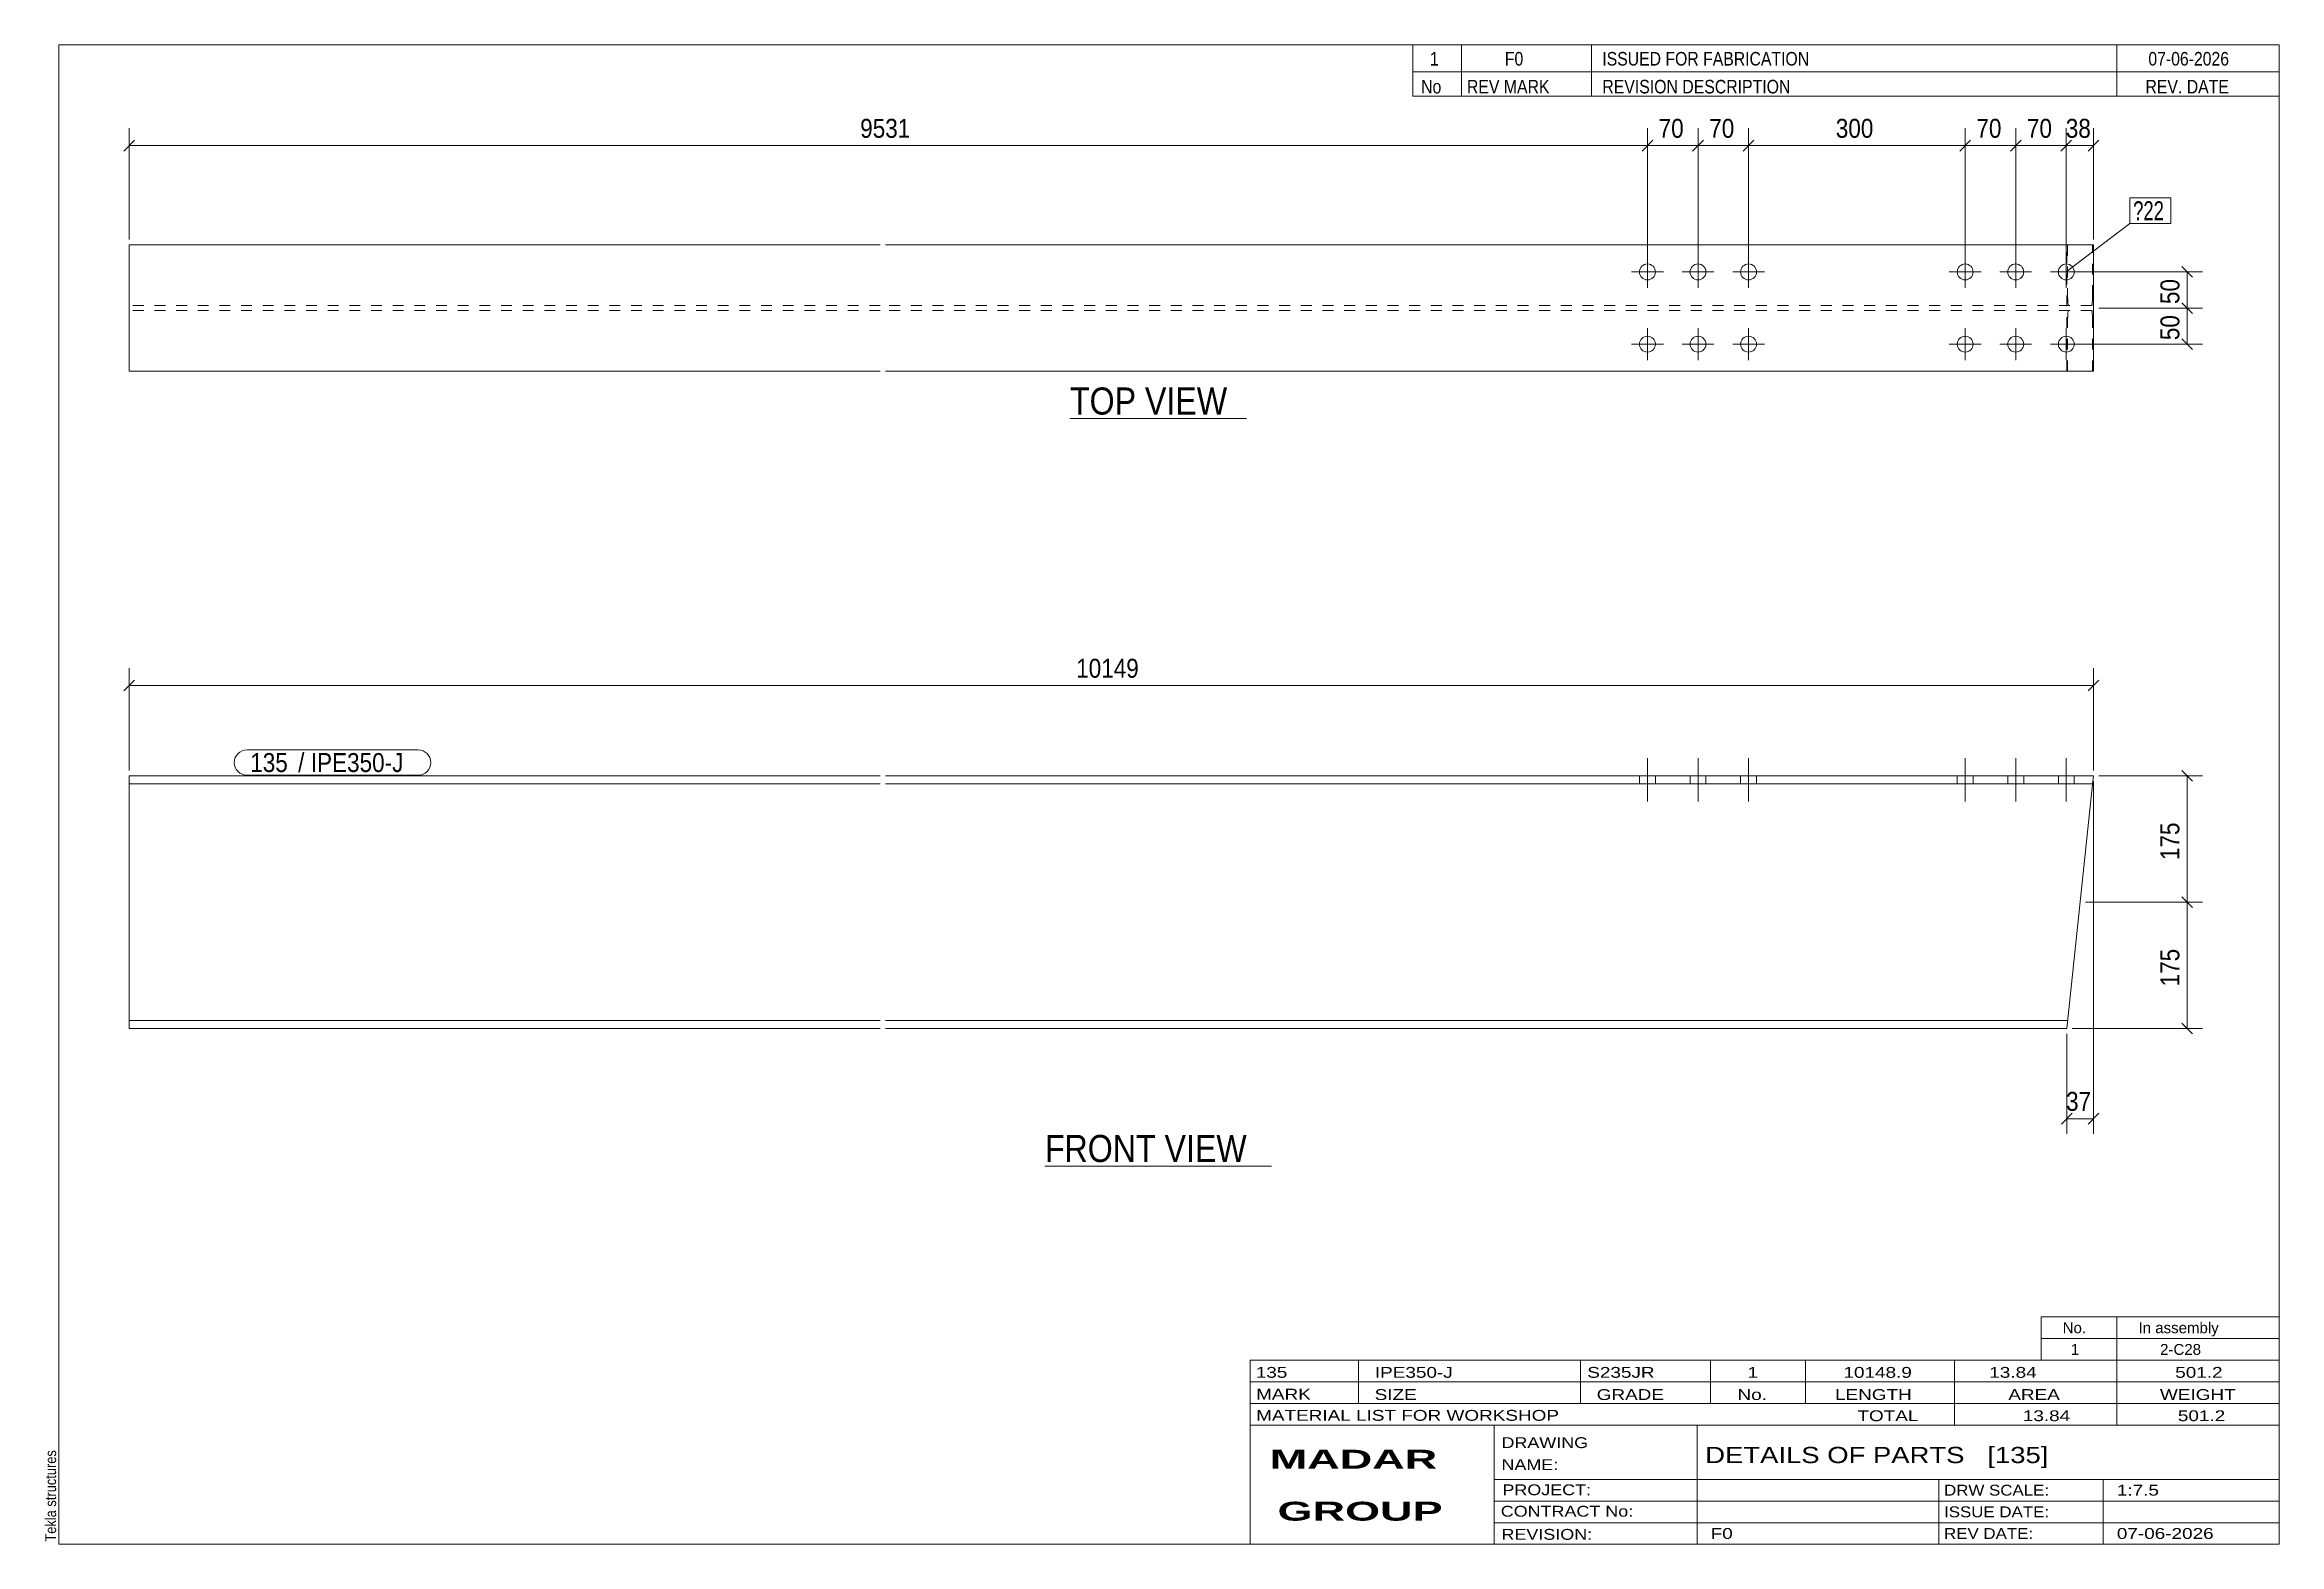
# Model space of a CAD drawing. Header units: millimetres. Extents: x 2 to 415, y 5 to 282.
import ezdxf

# ---------------------------------------------------------------- set-up
doc = ezdxf.new("R2010")
doc.units = ezdxf.units.MM
doc.linetypes.add('XKITLINE00', pattern=[0])
doc.linetypes.add('XKITLINE02', pattern=[4, 2, -2])
for name, color, linetype, lineweight in [('Bolt', 3, 'Continuous', 0), ('BoltMark', 7, 'Continuous', 0), ('Dimensions', 7, 'Continuous', 0), ('DrawingSheet', 5, 'Continuous', 0), ('OtherObjectType', 7, 'Continuous', 0), ('Part', 2, 'Continuous', 0), ('PartMark', 7, 'Continuous', 0)]:
    doc.layers.add(name, color=color, linetype=linetype, lineweight=lineweight)
doc.styles.add('ARIAL', font='ARIAL.TTF')
doc.styles.add('ARIAL_BOLD', font='ARIALBD.TTF')
doc.styles.add('ARIAL_NARROW', font='ARIALN.TTF')

# ---------------------------------------------------------------- blocks, each defined once
blk = doc.blocks.new('*A1')
at = {"layer": 'Bolt', "color": 3, "linetype": 'XKITLINE00', "lineweight": 0}
for p, q in [((298.33, 142.22), (298.33, 150.22)), ((298.33, 142.22), (298.33, 150.22)), ((307.67, 142.22), (307.67, 150.22)), ((307.67, 142.22), (307.67, 150.22)), ((317, 142.22), (317, 150.22)), ((317, 142.22), (317, 150.22)), ((357, 142.22), (357, 150.22)), ((357, 142.22), (357, 150.22)), ((366.33, 142.22), (366.33, 150.22)), ((366.33, 142.22), (366.33, 150.22)), ((375.67, 142.22), (375.67, 150.22)), ((375.67, 142.22), (375.67, 150.22)), ((296.87, 146.95), (296.87, 145.48)), ((296.87, 146.95), (296.87, 145.48)), ((299.8, 146.95), (299.8, 145.48)), ((299.8, 146.95), (299.8, 145.48)), ((306.2, 146.95), (306.2, 145.48)), ((306.2, 146.95), (306.2, 145.48)), ((309.13, 146.95), (309.13, 145.48)), ((309.13, 146.95), (309.13, 145.48)), ((315.53, 146.95), (315.53, 145.48)), ((315.53, 146.95), (315.53, 145.48)), ((318.47, 146.95), (318.47, 145.48)), ((318.47, 146.95), (318.47, 145.48)), ((355.53, 146.95), (355.53, 145.48)), ((355.53, 146.95), (355.53, 145.48)), ((358.47, 146.95), (358.47, 145.48)), ((358.47, 146.95), (358.47, 145.48)), ((364.87, 146.95), (364.87, 145.48)), ((364.87, 146.95), (364.87, 145.48)), ((367.8, 146.95), (367.8, 145.48)), ((367.8, 146.95), (367.8, 145.48)), ((374.2, 146.95), (374.2, 145.48)), ((374.2, 146.95), (374.2, 145.48)), ((377.13, 146.95), (377.13, 145.48)), ((377.13, 146.95), (377.13, 145.48))]:
    blk.add_line(p, q, dxfattribs=at)
blk = doc.blocks.new('*A2')
at = {"layer": 'Part', "color": 2, "linetype": 'XKITLINE00', "lineweight": 0}
for p, q in [((18, 100.28), (18, 146.95)), ((18, 146.95), (156.67, 146.95)), ((156.67, 145.48), (18, 145.48)), ((157.67, 146.95), (380.68, 146.95)), ((380.53, 145.48), (157.67, 145.48)), ((380.51, 145.35), (375.76, 100.28)), ((380.53, 145.48), (380.51, 145.35)), ((380.68, 146.95), (380.53, 145.48)), ((156.67, 101.75), (18, 101.75)), ((156.67, 100.28), (18, 100.28)), ((375.92, 101.75), (157.67, 101.75)), ((375.76, 100.28), (157.67, 100.28))]:
    blk.add_line(p, q, dxfattribs=at)
at = {"layer": 'Part', "color": 7, "linetype": 'XKITLINE02', "lineweight": 0}
blk.add_line((375.93, 101.88), (375.92, 101.75), dxfattribs=at)
blk = doc.blocks.new('*A3')
at = {"layer": 'Bolt', "color": 3, "linetype": 'XKITLINE00', "lineweight": 0}
for p, q in [((295.4, 240.02), (301.27, 240.02)), ((298.33, 242.95), (298.33, 237.08)), ((304.73, 240.02), (310.6, 240.02)), ((307.67, 242.95), (307.67, 237.08)), ((314.07, 240.02), (319.93, 240.02)), ((317, 242.95), (317, 237.08)), ((354.07, 240.02), (359.93, 240.02)), ((357, 242.95), (357, 237.08)), ((363.4, 240.02), (369.27, 240.02)), ((366.33, 242.95), (366.33, 237.08)), ((372.73, 240.02), (378.6, 240.02)), ((375.67, 242.95), (375.67, 237.08)), ((298.33, 229.62), (298.33, 223.75)), ((307.67, 229.62), (307.67, 223.75)), ((317, 229.62), (317, 223.75)), ((357, 229.62), (357, 223.75)), ((366.33, 229.62), (366.33, 223.75)), ((375.67, 229.62), (375.67, 223.75)), ((295.4, 226.68), (301.27, 226.68)), ((304.73, 226.68), (310.6, 226.68)), ((314.07, 226.68), (319.93, 226.68)), ((354.07, 226.68), (359.93, 226.68)), ((363.4, 226.68), (369.27, 226.68)), ((372.73, 226.68), (378.6, 226.68))]:
    blk.add_line(p, q, dxfattribs=at)
for centre in [(298.33, 240.02), (307.67, 240.02), (317, 240.02), (357, 240.02), (366.33, 240.02), (375.67, 240.02), (298.33, 226.68), (307.67, 226.68), (317, 226.68), (357, 226.68), (366.33, 226.68), (375.67, 226.68)]:
    blk.add_circle(centre, 1.47, dxfattribs=at)
blk = doc.blocks.new('*A4')
at = {"layer": 'Part', "color": 2, "linetype": 'XKITLINE00', "lineweight": 0}
for p, q in [((18, 221.68), (18, 245.02)), ((156.67, 245.02), (18, 245.02)), ((380.68, 245.02), (157.67, 245.02)), ((380.68, 221.68), (380.68, 245.02)), ((18, 221.68), (156.67, 221.68)), ((157.67, 221.68), (380.68, 221.68))]:
    blk.add_line(p, q, dxfattribs=at)
at = {"layer": 'Part', "color": 7, "linetype": 'XKITLINE02', "lineweight": 0}
for p, q in [((375.76, 221.68), (375.76, 245.02)), ((375.92, 245.02), (375.92, 235.55)), ((380.53, 235.55), (380.53, 245.02)), ((375.92, 235.55), (375.93, 234.89)), ((380.51, 234.89), (380.53, 235.55)), ((156.67, 233.82), (18, 233.82)), ((156.67, 232.88), (18, 232.88)), ((380.35, 233.82), (157.67, 233.82)), ((380.35, 232.88), (157.67, 232.88)), ((375.93, 231.81), (375.92, 231.15)), ((375.92, 221.68), (375.92, 231.15)), ((375.93, 234.89), (375.97, 234.32)), ((375.97, 232.38), (375.93, 231.81)), ((375.97, 234.32), (376.03, 233.95)), ((376.03, 232.75), (375.97, 232.38)), ((376.03, 233.95), (376.1, 233.82)), ((376.1, 232.88), (376.03, 232.75)), ((380.35, 233.82), (380.42, 233.95)), ((380.42, 232.75), (380.35, 232.88)), ((380.42, 233.95), (380.47, 234.32)), ((380.47, 232.38), (380.42, 232.75)), ((380.47, 234.32), (380.51, 234.89)), ((380.51, 231.81), (380.47, 232.38)), ((380.53, 231.15), (380.51, 231.81)), ((380.53, 221.68), (380.53, 231.15))]:
    blk.add_line(p, q, dxfattribs=at)
blk = doc.blocks.new('*A5')
at = {"layer": 'DrawingSheet', "color": 5, "linetype": 'XKITLINE00', "lineweight": 0}
for p, q in [((415, 282), (5, 282)), ((5, 282), (5, 5)), ((415, 5), (415, 282)), ((5, 5), (415, 5))]:
    blk.add_line(p, q, dxfattribs=at)
at = {"layer": 'DrawingSheet', "color": 5, "style": 'ARIAL', "width": 0.85}
blk.add_text('Tekla structures', height=2, rotation=90, dxfattribs=at).set_placement((4.5, 5.5))
blk = doc.blocks.new('*A6')
at = {"layer": 'OtherObjectType', "color": 7, "linetype": 'XKITLINE00', "lineweight": 0}
for p, q in [((371, 47), (415, 47)), ((371, 43), (371, 47)), ((385, 43), (385, 47)), ((415, 43), (415, 47)), ((371, 43), (415, 43)), ((371, 39), (371, 43)), ((385, 39), (385, 43)), ((415, 39), (415, 43)), ((371, 39), (415, 39))]:
    blk.add_line(p, q, dxfattribs=at)
at = {"layer": 'OtherObjectType', "color": 7, "style": 'ARIAL_NARROW', "width": 1.211571}
for s, p in [('No.', (375, 44)), ('In assembly', (389, 44)), ('1', (376.5, 40)), ('2-C28', (392.99, 40))]:
    blk.add_text(s, height=2, dxfattribs=at).set_placement(p)
blk = doc.blocks.new('*A7')
at = {"layer": 'OtherObjectType', "color": 7, "linetype": 'XKITLINE00', "lineweight": 0}
for p, q in [((255, 282), (415, 282)), ((415, 282), (255, 282)), ((255, 282), (255, 277)), ((264, 282), (264, 277)), ((288, 282), (288, 277)), ((385, 282), (385, 277)), ((415, 282), (415, 277)), ((255, 277), (415, 277)), ((255, 277), (255, 272.5)), ((255, 277), (415, 277)), ((264, 277), (264, 272.5)), ((288, 277), (288, 272.5)), ((385, 277), (385, 272.5)), ((415, 277), (415, 272.5)), ((415, 272.5), (255, 272.5))]:
    blk.add_line(p, q, dxfattribs=at)
at = {"layer": 'OtherObjectType', "color": 7, "style": 'ARIAL_NARROW'}
for s, width, p in [('1', 1.017001, (258.16, 278.15)), ('F0', 1.017001, (272, 278.15)), ('ISSUED FOR FABRICATION', 1.017001, (290, 278.15)), ('07-06-2026', 1.017001, (390.82, 278.15)), ('No', 1.02, (256.54, 273)), ('REV MARK', 1.02, (265, 273)), ('REVISION DESCRIPTION', 1.02, (290, 273)), ('REV. DATE', 1.02, (390.28, 273))]:
    blk.add_text(s, height=2.5, dxfattribs=dict(at, width=width)).set_placement(p)
blk = doc.blocks.new('*A8')
at = {"layer": 'OtherObjectType', "color": 7, "linetype": 'XKITLINE00', "lineweight": 0}
for p, q in [((225, 39), (415, 39)), ((225, 39), (225, 35)), ((225, 39), (415, 39)), ((245, 35), (245, 39)), ((286, 35), (286, 39)), ((310, 35), (310, 39)), ((327.5, 35), (327.5, 39)), ((355, 35), (355, 39)), ((385, 35), (385, 39)), ((415, 35), (415, 39)), ((225, 35), (415, 35)), ((225, 35), (225, 5)), ((225, 35), (415, 35)), ((245, 31), (245, 35)), ((286, 31), (286, 35)), ((310, 31), (310, 35)), ((327.5, 31), (327.5, 35)), ((355, 31), (355, 35)), ((385, 31), (385, 35)), ((415, 31), (415, 35)), ((225, 31), (415, 31)), ((355, 27), (355, 31)), ((385, 27), (385, 31)), ((415, 27), (415, 31)), ((225, 27), (415, 27)), ((270, 21), (270, 27)), ((307.5, 17), (307.5, 27)), ((415, 21), (415, 27)), ((270, 21), (270, 5)), ((415, 17), (415, 21)), ((270, 17), (415, 17)), ((307.5, 5), (307.5, 17)), ((352.16, 13), (352.16, 17)), ((382.5, 5), (382.5, 17)), ((415, 13), (415, 17)), ((270, 13), (415, 13)), ((352.16, 5), (352.16, 13)), ((415, 9), (415, 13)), ((270, 9), (415, 9)), ((415, 5), (415, 9)), ((225, 5), (415, 5)), ((262.5, 5), (415, 5))]:
    blk.add_line(p, q, dxfattribs=at)
at = {"layer": 'OtherObjectType', "color": 7, "style": 'ARIAL_NARROW'}
for s, height, width, p in [('135', 2, 1.525501, (226.01, 35.76)), ('IPE350-J', 2, 1.525501, (248, 35.76)), ('S235JR', 2, 1.525501, (287.22, 35.76)), ('1', 2, 1.525501, (316.82, 35.76)), ('10148.9', 2, 1.525501, (334.52, 35.76)), ('13.84', 2, 1.525501, (361.45, 35.76)), ('501.2', 2, 1.525501, (395.78, 35.76)), ('MARK', 2, 1.525501, (226.08, 31.73)), ('SIZE', 2, 1.525501, (247.96, 31.66)), ('GRADE', 2, 1.525501, (288.96, 31.66)), ('No.', 2, 1.525501, (314.96, 31.66)), ('LENGTH', 2, 1.525501, (332.96, 31.66)), ('AREA', 2, 1.525501, (364.96, 31.66)), ('WEIGHT', 2, 1.525501, (392.96, 31.66)), ('MATERIAL LIST FOR WORKSHOP', 2, 1.525501, (226.08, 27.82)), ('TOTAL', 2, 1.525501, (337.1, 27.75)), ('13.84', 2, 1.525501, (367.64, 27.75)), ('501.2', 2, 1.525501, (396.27, 27.75)), ('DRAWING', 2, 1.445, (271.38, 22.78)), ('NAME:', 2, 1.445, (271.38, 18.72)), ('DETAILS OF PARTS   [135]', 3, 1.474651, (309, 20)), ('PROJECT:', 2, 1.445, (271.55, 14.07)), ('DRW SCALE:', 2, 1.36, (353.1, 14)), ('1:7.5', 2, 1.525501, (385, 14)), ('CONTRACT No:', 2, 1.445, (271.25, 10.11)), ('ISSUE DATE:', 2, 1.36, (353.1, 10)), ('REVISION:', 2, 1.445, (271.38, 5.84)), ('F0', 2, 1.525501, (310, 6)), ('REV DATE:', 2, 1.36, (353.1, 6)), ('07-06-2026', 2, 1.525501, (385, 6))]:
    blk.add_text(s, height=height, dxfattribs=dict(at, width=width)).set_placement(p)
at = {"layer": 'OtherObjectType', "color": 1, "style": 'ARIAL_BOLD', "width": 1.7}
for s, p in [('MADAR ', (228.58, 18.97)), ('GROUP', (230.03, 9.37))]:
    blk.add_text(s, height=3.5, dxfattribs=at).set_placement(p)
blk = doc.blocks.new('*A9')
at = {"layer": 'Dimensions', "color": 7, "linetype": 'XKITLINE00', "lineweight": 0}
for p, q in [((397.01, 124.61), (398.99, 122.63)), ((379.22, 123.62), (400.8, 123.62)), ((398, 100.28), (398, 123.62)), ((376.76, 100.28), (400.8, 100.28)), ((397.01, 101.27), (398.99, 99.29))]:
    blk.add_line(p, q, dxfattribs=at)
at = {"layer": 'Dimensions', "color": 3}
for p in [(398, 123.62), (398, 100.28)]:
    blk.add_point(p, dxfattribs=at)
at = {"layer": 'Dimensions', "color": 3, "style": 'ARIAL', "width": 0.85}
blk.add_text('175', height=3.5, rotation=90.0002, dxfattribs=at).set_placement((396.55, 108.06))
blk = doc.blocks.new('*A10')
at = {"layer": 'Dimensions', "color": 7, "linetype": 'XKITLINE00', "lineweight": 0}
for p, q in [((381.68, 146.95), (400.8, 146.95)), ((397.01, 147.94), (398.99, 145.96)), ((398, 123.62), (398, 146.95)), ((397.01, 124.61), (398.99, 122.63)), ((379.22, 123.62), (400.8, 123.62))]:
    blk.add_line(p, q, dxfattribs=at)
at = {"layer": 'Dimensions', "color": 3}
for p in [(398, 146.95), (398, 123.62)]:
    blk.add_point(p, dxfattribs=at)
at = {"layer": 'Dimensions', "color": 3, "style": 'ARIAL', "width": 0.85}
blk.add_text('175', height=3.5, rotation=90.0002, dxfattribs=at).set_placement((396.55, 131.39))
blk = doc.blocks.new('*A11')
at = {"layer": 'Dimensions', "color": 7, "linetype": 'XKITLINE00', "lineweight": 0}
for p, q in [((18, 147.95), (18, 166.82)), ((380.68, 147.95), (380.68, 166.82)), ((18.99, 164.61), (17.01, 162.63)), ((18, 163.62), (380.68, 163.62)), ((381.67, 164.61), (379.69, 162.63))]:
    blk.add_line(p, q, dxfattribs=at)
at = {"layer": 'Dimensions', "color": 3}
for p in [(18, 163.62), (380.68, 163.62)]:
    blk.add_point(p, dxfattribs=at)
at = {"layer": 'Dimensions', "color": 3, "style": 'ARIAL', "width": 0.85}
blk.add_text('10149', height=3.5, dxfattribs=at).set_placement((192.85, 165.07))
blk = doc.blocks.new('*A12')
at = {"layer": 'Dimensions', "color": 7, "linetype": 'XKITLINE00', "lineweight": 0}
for p, q in [((380.68, 145.95), (380.68, 80.82)), ((375.76, 99.28), (375.76, 80.82)), ((376.75, 84.61), (374.77, 82.63)), ((375.76, 83.62), (380.68, 83.62)), ((381.67, 84.61), (379.69, 82.63))]:
    blk.add_line(p, q, dxfattribs=at)
at = {"layer": 'Dimensions', "color": 3}
for p in [(375.76, 83.62), (380.68, 83.62)]:
    blk.add_point(p, dxfattribs=at)
at = {"layer": 'Dimensions', "color": 3, "style": 'ARIAL', "width": 0.85}
blk.add_text('37', height=3.5, dxfattribs=at).set_placement((375.63, 85.07))
blk = doc.blocks.new('*A13')
at = {"layer": 'PartMark', "color": 7, "linetype": 'XKITLINE00', "lineweight": 0}
for p, q in [((39.75, 151.75), (71.34, 151.75)), ((39.75, 147.05), (71.34, 147.05))]:
    blk.add_line(p, q, dxfattribs=at)
for centre, start, end in [((39.75, 149.4), 90, 270), ((71.34, 149.4), 270, 90)]:
    blk.add_arc(centre, 2.35, start, end, dxfattribs=at)
at = {"layer": 'PartMark', "color": 1, "style": 'ARIAL', "width": 0.85}
blk.add_text('135', height=3.5, dxfattribs=at).set_placement((40.35, 147.65))
at = {"layer": 'PartMark', "color": 3, "style": 'ARIAL', "width": 0.85}
for s, p in [('/', (49.19, 147.65)), ('IPE350-J', (51.53, 147.65))]:
    blk.add_text(s, height=3.5, dxfattribs=at).set_placement(p)
blk = doc.blocks.new('*A14')
at = {"layer": 'OtherObjectType', "color": 7, "linetype": 'XKITLINE00', "lineweight": 0}
blk.add_line((187.07, 74.87), (228.93, 74.87), dxfattribs=at)
at = {"layer": 'OtherObjectType', "color": 3, "style": 'ARIAL', "width": 0.85}
blk.add_text('FRONT VIEW', height=5, dxfattribs=at).set_placement((187.07, 75.62))
blk = doc.blocks.new('*A15')
at = {"layer": 'Dimensions', "color": 7, "linetype": 'XKITLINE00', "lineweight": 0}
for p, q in [((381.68, 233.35), (400.8, 233.35)), ((397.01, 234.34), (398.99, 232.36)), ((398, 226.68), (398, 233.35)), ((397.01, 227.67), (398.99, 225.69)), ((376.67, 226.68), (400.8, 226.68))]:
    blk.add_line(p, q, dxfattribs=at)
at = {"layer": 'Dimensions', "color": 3}
for p in [(398, 233.35), (398, 226.68)]:
    blk.add_point(p, dxfattribs=at)
at = {"layer": 'Dimensions', "color": 3, "style": 'ARIAL', "width": 0.85}
blk.add_text('50', height=3.5, rotation=90.0002, dxfattribs=at).set_placement((396.55, 227.42))
blk = doc.blocks.new('*A16')
at = {"layer": 'Dimensions', "color": 7, "linetype": 'XKITLINE00', "lineweight": 0}
for p, q in [((376.67, 240.02), (400.8, 240.02)), ((397.01, 241.01), (398.99, 239.03)), ((398, 233.35), (398, 240.02)), ((381.68, 233.35), (400.8, 233.35)), ((397.01, 234.34), (398.99, 232.36))]:
    blk.add_line(p, q, dxfattribs=at)
at = {"layer": 'Dimensions', "color": 3}
for p in [(398, 240.02), (398, 233.35)]:
    blk.add_point(p, dxfattribs=at)
at = {"layer": 'Dimensions', "color": 3, "style": 'ARIAL', "width": 0.85}
blk.add_text('50', height=3.5, rotation=90.0002, dxfattribs=at).set_placement((396.55, 234.09))
blk = doc.blocks.new('*A17')
at = {"layer": 'Dimensions', "color": 7, "linetype": 'XKITLINE00', "lineweight": 0}
for p, q in [((18.99, 264.34), (17.01, 262.36)), ((18, 246.02), (18, 266.55)), ((299.32, 264.34), (297.34, 262.36)), ((298.33, 241.02), (298.33, 266.55)), ((18, 263.35), (298.33, 263.35))]:
    blk.add_line(p, q, dxfattribs=at)
at = {"layer": 'Dimensions', "color": 3}
for p in [(18, 263.35), (298.33, 263.35)]:
    blk.add_point(p, dxfattribs=at)
at = {"layer": 'Dimensions', "color": 3, "style": 'ARIAL', "width": 0.85}
blk.add_text('9531', height=3.5, dxfattribs=at).set_placement((152.97, 264.8))
blk = doc.blocks.new('*A18')
at = {"layer": 'Dimensions', "color": 7, "linetype": 'XKITLINE00', "lineweight": 0}
for p, q in [((299.32, 264.34), (297.34, 262.36)), ((298.33, 241.02), (298.33, 266.55)), ((308.66, 264.34), (306.68, 262.36)), ((307.67, 241.02), (307.67, 266.55)), ((298.33, 263.35), (307.67, 263.35))]:
    blk.add_line(p, q, dxfattribs=at)
at = {"layer": 'Dimensions', "color": 3}
for p in [(298.33, 263.35), (307.67, 263.35)]:
    blk.add_point(p, dxfattribs=at)
at = {"layer": 'Dimensions', "color": 3, "style": 'ARIAL', "width": 0.85}
blk.add_text('70', height=3.5, dxfattribs=at).set_placement((300.4, 264.8))
blk = doc.blocks.new('*A19')
at = {"layer": 'Dimensions', "color": 7, "linetype": 'XKITLINE00', "lineweight": 0}
for p, q in [((308.66, 264.34), (306.68, 262.36)), ((307.67, 241.02), (307.67, 266.55)), ((317.99, 264.34), (316.01, 262.36)), ((317, 241.02), (317, 266.55)), ((307.67, 263.35), (317, 263.35))]:
    blk.add_line(p, q, dxfattribs=at)
at = {"layer": 'Dimensions', "color": 3}
for p in [(307.67, 263.35), (317, 263.35)]:
    blk.add_point(p, dxfattribs=at)
at = {"layer": 'Dimensions', "color": 3, "style": 'ARIAL', "width": 0.85}
blk.add_text('70', height=3.5, dxfattribs=at).set_placement((309.74, 264.8))
blk = doc.blocks.new('*A20')
at = {"layer": 'Dimensions', "color": 7, "linetype": 'XKITLINE00', "lineweight": 0}
for p, q in [((317.99, 264.34), (316.01, 262.36)), ((317, 241.02), (317, 266.55)), ((357.99, 264.34), (356.01, 262.36)), ((357, 241.02), (357, 266.55)), ((317, 263.35), (357, 263.35))]:
    blk.add_line(p, q, dxfattribs=at)
at = {"layer": 'Dimensions', "color": 3}
for p in [(317, 263.35), (357, 263.35)]:
    blk.add_point(p, dxfattribs=at)
at = {"layer": 'Dimensions', "color": 3, "style": 'ARIAL', "width": 0.85}
blk.add_text('300', height=3.5, dxfattribs=at).set_placement((333.11, 264.8))
blk = doc.blocks.new('*A21')
at = {"layer": 'Dimensions', "color": 7, "linetype": 'XKITLINE00', "lineweight": 0}
for p, q in [((357.99, 264.34), (356.01, 262.36)), ((357, 241.02), (357, 266.55)), ((367.32, 264.34), (365.34, 262.36)), ((366.33, 241.02), (366.33, 266.55)), ((357, 263.35), (366.33, 263.35))]:
    blk.add_line(p, q, dxfattribs=at)
at = {"layer": 'Dimensions', "color": 3}
for p in [(357, 263.35), (366.33, 263.35)]:
    blk.add_point(p, dxfattribs=at)
at = {"layer": 'Dimensions', "color": 3, "style": 'ARIAL', "width": 0.85}
blk.add_text('70', height=3.5, dxfattribs=at).set_placement((359.07, 264.8))
blk = doc.blocks.new('*A22')
at = {"layer": 'Dimensions', "color": 7, "linetype": 'XKITLINE00', "lineweight": 0}
for p, q in [((367.32, 264.34), (365.34, 262.36)), ((366.33, 241.02), (366.33, 266.55)), ((376.66, 264.34), (374.68, 262.36)), ((375.67, 241.02), (375.67, 266.55)), ((366.33, 263.35), (375.67, 263.35))]:
    blk.add_line(p, q, dxfattribs=at)
at = {"layer": 'Dimensions', "color": 3}
for p in [(366.33, 263.35), (375.67, 263.35)]:
    blk.add_point(p, dxfattribs=at)
at = {"layer": 'Dimensions', "color": 3, "style": 'ARIAL', "width": 0.85}
blk.add_text('70', height=3.5, dxfattribs=at).set_placement((368.4, 264.8))
blk = doc.blocks.new('*A23')
at = {"layer": 'Dimensions', "color": 7, "linetype": 'XKITLINE00', "lineweight": 0}
for p, q in [((376.66, 264.34), (374.68, 262.36)), ((375.67, 241.02), (375.67, 266.55)), ((381.67, 264.34), (379.69, 262.36)), ((380.68, 246.02), (380.68, 266.55)), ((375.67, 263.35), (380.68, 263.35))]:
    blk.add_line(p, q, dxfattribs=at)
at = {"layer": 'Dimensions', "color": 3}
for p in [(375.67, 263.35), (380.68, 263.35)]:
    blk.add_point(p, dxfattribs=at)
at = {"layer": 'Dimensions', "color": 3, "style": 'ARIAL', "width": 0.85}
blk.add_text('38', height=3.5, dxfattribs=at).set_placement((375.58, 264.8))
blk = doc.blocks.new('*A24')
at = {"layer": 'BoltMark', "color": 7, "linetype": 'XKITLINE00', "lineweight": 0}
for p, q in [((387.41, 253.68), (394.99, 253.68)), ((387.41, 248.98), (387.41, 253.68)), ((394.99, 248.98), (394.99, 253.68)), ((375.67, 240.02), (387.41, 248.98)), ((387.41, 248.98), (394.99, 248.98))]:
    blk.add_line(p, q, dxfattribs=at)
at = {"layer": 'BoltMark', "color": 3, "style": 'ARIAL_NARROW', "width": 0.85}
blk.add_text('?22', height=3.5, dxfattribs=at).set_placement((388.01, 249.58))
blk = doc.blocks.new('*A25')
at = {"layer": 'OtherObjectType', "color": 7, "linetype": 'XKITLINE00', "lineweight": 0}
blk.add_line((191.7, 212.93), (224.3, 212.93), dxfattribs=at)
at = {"layer": 'OtherObjectType', "color": 3, "style": 'ARIAL', "width": 0.85}
blk.add_text('TOP VIEW', height=5, dxfattribs=at).set_placement((191.7, 213.68))

msp = doc.modelspace()

# ---------------------------------------------------------------- block references
at = {"lineweight": 0}
for name in ['*A5', '*A7', '*A17', '*A18', '*A19', '*A20', '*A21', '*A22', '*A23', '*A24', '*A4', '*A3', '*A16', '*A15', '*A25', '*A11', '*A13', '*A1', '*A2', '*A12', '*A10', '*A9', '*A14', '*A6', '*A8']:
    msp.add_blockref(name, (0, 0), dxfattribs=at)

doc.saveas('drawing.dxf')
